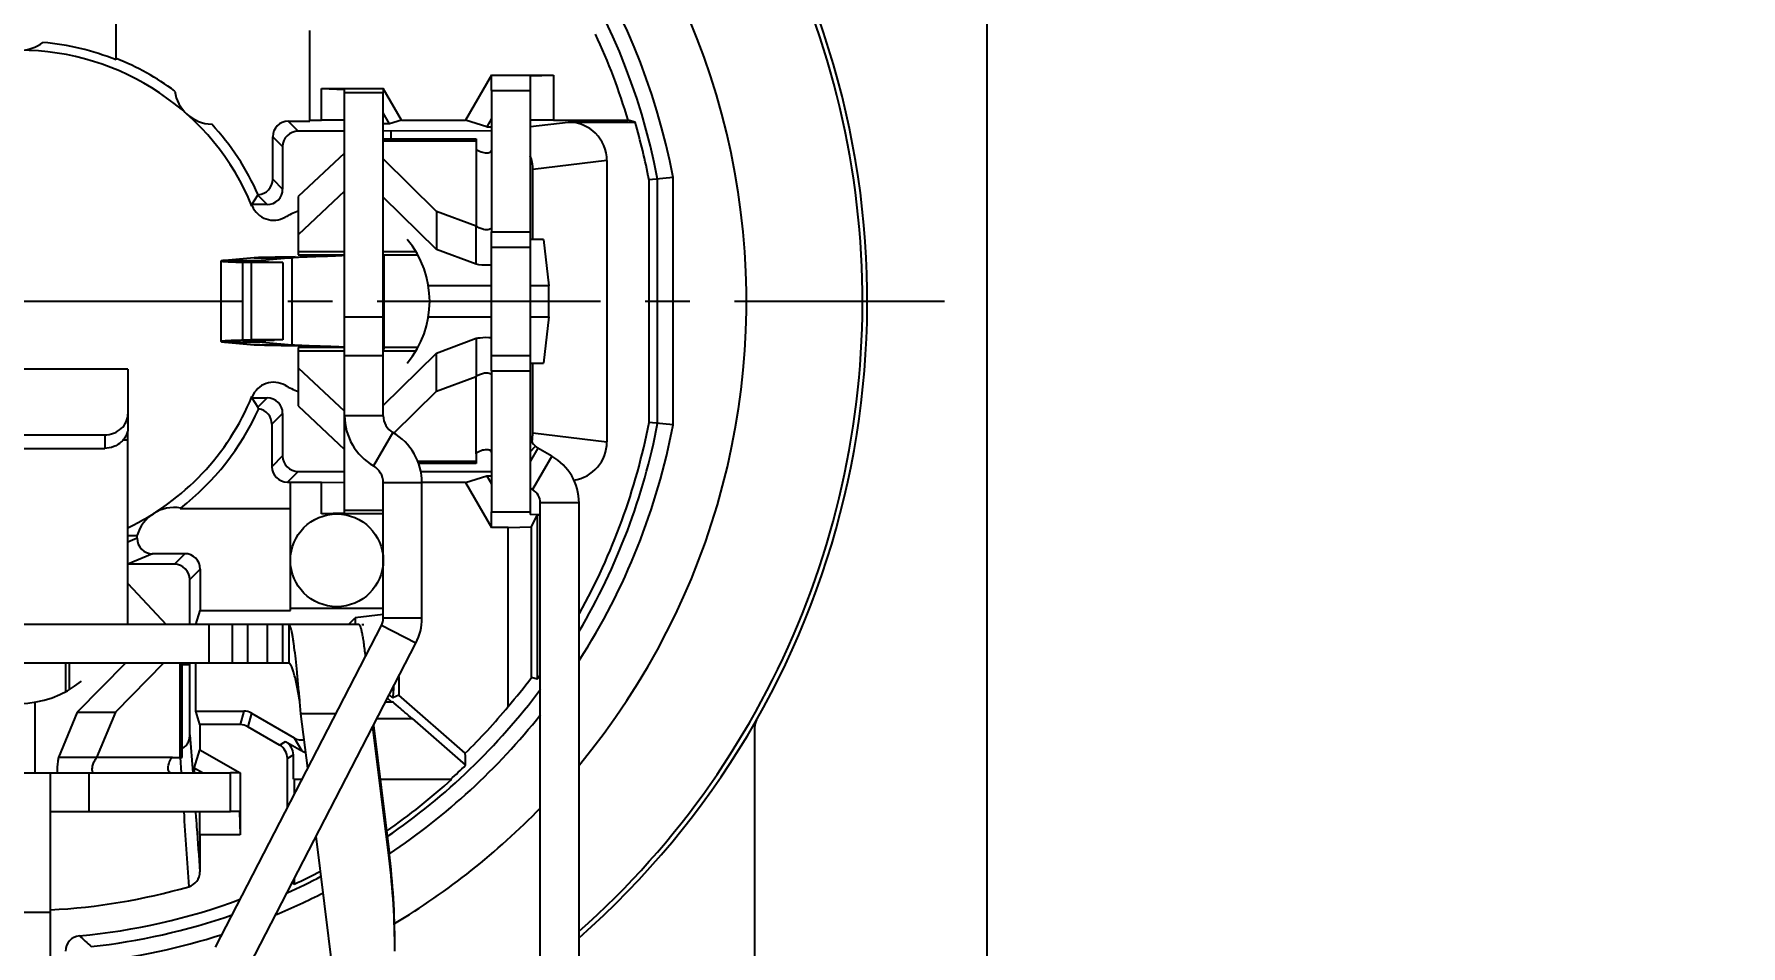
# Model space of a CAD drawing. Header units: millimetres. Extents: x 0 to 420, y -2 to 297.
# Drawn here: x 76.3 to 142.4, y 207.8 to 243.2 of the extents above; entities that cross this region are included whole.
import ezdxf

# ---------------------------------------------------------------- set-up
doc = ezdxf.new("R2010")
doc.units = ezdxf.units.MM
doc.header["$LTSCALE"] = 23.1
doc.linetypes.add('CENTER', pattern=[0.6, 0.375, -0.075, 0.075, -0.075])
doc.layers.get('0').update_dxf_attribs({"linetype": 'CONTINUOUS'})
for name, color, linetype in [('AUSFORMSCHRAEGEN', 7, 'CONTINUOUS'), ('BEZUGSACHSEN', 7, 'CONTINUOUS'), ('FASEN', 7, 'CONTINUOUS'), ('RUNDUNGEN', 7, 'CONTINUOUS'), ('ZEICHNUNGSBEMASSUNGEN', 7, 'CONTINUOUS')]:
    doc.layers.add(name, color=color, linetype=linetype)
doc.styles.get("Standard").update_dxf_attribs({"font": 'txt', "width": 0.7})
doc.dimstyles.new('DIMSTYLE_7', dxfattribs={"dimtxt": 3.5, "dimasz": 3.5, "dimexe": 1.5, "dimexo": 0, "dimgap": 0.875, "dimtad": 1, "dimdec": 3, "dimlfac": 0.333333, "dimdsep": 46, "dimtxsty": 'STANDARD', "dimblk": '_FILLED', "dimblk1": '_FILLED', "dimblk2": '_FILLED', "dimcen": 0.09, "dimclrt": 5, "dimadec": 3, "dimazin": 2, "dimtp": 0.2, "dimtm": 0.2, "dimtfac": 1, "dimtdec": 3, "dimtofl": 0, "dimtmove": 0, "dimatfit": 3, "dimldrblk": '_FILLED', "dimfxl": 1, "dimtolj": 1, "dimarcsym": 0})
doc.dimstyles.new('DIMSTYLE_8', dxfattribs={"dimtxt": 3.5, "dimasz": 3.5, "dimexe": 1.5, "dimexo": 0, "dimgap": 0.875, "dimtad": 1, "dimdec": 1, "dimlfac": 0.333333, "dimdsep": 46, "dimtxsty": 'STANDARD', "dimblk": '_FILLED', "dimblk1": '_FILLED', "dimblk2": '_FILLED', "dimcen": 0.09, "dimclrt": 5, "dimadec": 1, "dimazin": 2, "dimtp": 0.1, "dimtm": 0.1, "dimtfac": 1, "dimtdec": 1, "dimtofl": 0, "dimtmove": 0, "dimatfit": 3, "dimldrblk": '_FILLED', "dimfxl": 1, "dimtolj": 1, "dimarcsym": 0})

# ---------------------------------------------------------------- blocks, each defined once
blk = doc.blocks.new('_FILLED')
at = {"color": 0, "linetype": 'BYBLOCK'}
blk.add_solid([(0, 0), (-1, 0.125), (-1, -0.125)], dxfattribs=at)
blk = doc.blocks.new('*D19')
at = {"layer": 'ZEICHNUNGSBEMASSUNGEN', "color": 2, "linetype": 'CONTINUOUS'}
for p, q in [((105.387, 270.29), (26.723, 270.29)), ((28.223, 270.29), (28.223, 232.79)), ((28.223, 195.29), (28.223, 232.79)), ((45.987, 195.29), (26.723, 195.29))]:
    blk.add_line(p, q, dxfattribs=at)
at = {"layer": 'ZEICHNUNGSBEMASSUNGEN', "color": 2, "linetype": 'CONTINUOUS', "xscale": 3.5, "yscale": 3.5, "zscale": 3.5}
for p, rotation in [((28.223, 270.29), 90), ((28.223, 195.29), 270)]:
    blk.add_blockref('_FILLED', p, dxfattribs=dict(at, rotation=rotation))
at = {"layer": 'ZEICHNUNGSBEMASSUNGEN', "color": 5, "linetype": 'CONTINUOUS', "insert": (23.817, 232.79), "char_height": 3.5, "width": 33, "attachment_point": 2, "rotation": 90, "line_spacing_factor": 0.9}
blk.add_mtext('\\Q15.0;25{\\ftxt.shx;\\W1.000000;\\H3.500000; }[.984]', dxfattribs=at)
blk = doc.blocks.new('*D20')
at = {"layer": 'ZEICHNUNGSBEMASSUNGEN', "color": 2, "linetype": 'CONTINUOUS'}
for p, q in [((113.187, 262.49), (113.187, 172.516)), ((38.187, 203.09), (38.187, 172.516)), ((38.187, 174.016), (75.687, 174.016)), ((113.187, 174.016), (75.687, 174.016))]:
    blk.add_line(p, q, dxfattribs=at)
at = {"layer": 'ZEICHNUNGSBEMASSUNGEN', "color": 2, "linetype": 'CONTINUOUS', "xscale": 3.5, "yscale": 3.5, "zscale": 3.5, "rotation": 180}
blk.add_blockref('_FILLED', (38.187, 174.016), dxfattribs=at)
at = {"layer": 'ZEICHNUNGSBEMASSUNGEN', "color": 2, "linetype": 'CONTINUOUS', "xscale": 3.5, "yscale": 3.5, "zscale": 3.5}
blk.add_blockref('_FILLED', (113.187, 174.016), dxfattribs=at)
at = {"layer": 'ZEICHNUNGSBEMASSUNGEN', "color": 5, "linetype": 'CONTINUOUS', "insert": (75.687, 178.422), "char_height": 3.5, "width": 33, "attachment_point": 2, "line_spacing_factor": 0.9}
blk.add_mtext('\\Q15.0;25{\\ftxt.shx;\\W1.000000;\\H3.500000; }[.984]', dxfattribs=at)
blk = doc.blocks.new('*D21')
at = {"layer": 'ZEICHNUNGSBEMASSUNGEN', "color": 2, "linetype": 'CONTINUOUS'}
for p, q in [((173.398, 222.864), (173.398, 186.745)), ((190.489, 196.051), (190.489, 186.745)), ((173.398, 188.245), (144.521, 188.245)), ((144.521, 188.245), (181.943, 188.245)), ((196.489, 188.245), (181.943, 188.245)), ((190.489, 188.245), (196.489, 188.245))]:
    blk.add_line(p, q, dxfattribs=at)
at = {"layer": 'ZEICHNUNGSBEMASSUNGEN', "color": 2, "linetype": 'CONTINUOUS', "xscale": 3.5, "yscale": 3.5, "zscale": 3.5}
blk.add_blockref('_FILLED', (173.398, 188.245), dxfattribs=at)
at = {"layer": 'ZEICHNUNGSBEMASSUNGEN', "color": 2, "linetype": 'CONTINUOUS', "xscale": 3.5, "yscale": 3.5, "zscale": 3.5, "rotation": 180}
blk.add_blockref('_FILLED', (190.489, 188.245), dxfattribs=at)
at = {"layer": 'ZEICHNUNGSBEMASSUNGEN', "color": 5, "linetype": 'CONTINUOUS', "insert": (168.521, 192.651), "char_height": 3.5, "width": 36, "attachment_point": 3, "line_spacing_factor": 0.9}
blk.add_mtext('\\Q15.0;5,7{\\ftxt.shx;\\W1.000000;\\H3.500000; }[.224]', dxfattribs=at)

msp = doc.modelspace()

# ---------------------------------------------------------------- linework, layer by layer
at = {"color": 7, "linetype": 'CONTINUOUS'}
for p, q in [((88.28691, 240.88992), (89.78691, 240.88992)), ((89.78691, 228.34992), (89.78691, 240.88992)), ((93.98691, 240.96492), (95.48691, 240.96492)), ((95.48691, 240.96492), (95.48691, 235.48992)), ((88.28691, 237.05563), (86.48864, 235.37076)), ((86.48833, 236.85018), (86.48902, 234.58849)), ((91.85373, 234.79837), (89.78691, 236.83333)), ((91.85339, 236.27558), (91.85373, 234.79837)), ((93.38714, 234.22768), (93.38681, 235.70489)), ((93.98691, 235.48992), (95.48691, 235.48992)), ((83.50049, 231.22826), (83.50049, 234.35158)), ((84.78521, 234.47534), (83.64186, 234.37134)), ((84.34155, 234.3027), (84.67065, 234.28992)), ((85.8903, 234.28992), (84.67065, 234.28992)), ((84.67065, 234.28992), (84.67065, 231.28992)), ((86.48902, 234.5885), (88.28691, 234.58887)), ((89.80509, 234.58918), (91.12632, 234.58945)), ((89.80509, 234.57525), (89.80509, 231.00458)), ((93.38714, 234.22768), (91.85373, 234.79837)), ((88.28691, 232.18992), (89.78691, 232.18992)), ((83.64186, 231.20849), (84.78521, 231.1045)), ((84.67065, 231.28992), (84.34155, 231.27713)), ((85.8903, 231.28992), (84.67065, 231.28992)), ((86.36766, 231.07119), (87.2551, 231.05891)), ((86.48902, 230.99134), (86.48833, 228.72966)), ((88.28691, 230.99097), (86.48902, 230.99134)), ((89.80509, 231.00458), (89.79512, 230.84963)), ((91.12683, 230.99038), (89.80509, 230.99066)), ((91.85373, 230.78147), (93.38714, 231.35216)), ((93.38714, 231.35216), (93.38681, 229.87495)), ((89.78691, 228.7465), (91.85373, 230.78147)), ((91.85339, 229.30426), (91.85373, 230.78147)), ((79.88691, 230.15117), (71.48691, 230.15117)), ((86.48864, 230.20907), (88.28691, 228.52421)), ((93.98691, 230.08992), (95.48691, 230.08992)), ((95.48691, 230.08992), (95.48691, 224.61492)), ((96.32691, 226.78353), (95.78691, 227.0953)), ((91.28691, 220.48992), (91.28691, 225.75184)), ((81.91004, 224.74992), (86.18691, 224.74992)), ((88.28691, 224.68992), (89.78691, 224.68992)), ((93.98691, 224.61492), (95.48691, 224.61492)), ((97.37691, 184.79012), (97.37691, 224.96488)), ((80.24603, 223.60092), (80.24736, 223.70988)), ((79.88691, 221.83809), (81.37505, 220.24992)), ((88.84077, 220.24992), (62.53305, 220.24992)), ((83.93691, 218.74992), (83.93691, 220.24992)), ((86.12049, 220.24992), (86.12049, 218.74992)), ((84.61357, 207.05057), (91.05301, 219.52675)), ((81.26627, 218.74992), (79.39913, 216.85355)), ((81.98642, 215.08952), (81.98558, 218.74992)), ((86.59785, 216.78061), (86.55445, 217.24992)), ((77.92192, 216.85321), (79.39913, 216.85355)), ((79.39913, 216.85355), (78.66967, 215.09002)), ((86.85984, 214.67311), (86.59785, 216.78061)), ((90.0133, 211.18859), (89.37975, 216.28488)), ((78.66967, 215.09002), (77.19245, 215.08969)), ((81.61062, 215.08966), (81.98639, 215.08952)), ((67.51191, 214.48992), (83.86191, 214.48992)), ((76.88691, 186.75871), (76.88691, 214.48992)), ((78.38691, 212.98992), (78.38691, 214.48992)), ((83.86191, 212.98992), (83.86191, 214.48992)), ((87.83691, 206.81348), (87.18749, 212.03746))]:
    msp.add_line(p, q, dxfattribs=at)
at = {"color": 3, "linetype": 'CONTINUOUS'}
for p, q in [((88.28691, 225.76973), (88.28691, 240.88992)), ((93.98691, 240.96492), (93.98691, 235.48992)), ((89.78691, 239.08913), (93.3873, 239.08992)), ((93.3873, 239.08989), (93.38716, 238.71402)), ((88.28691, 238.53534), (86.48833, 236.85018)), ((91.85339, 236.27558), (89.78691, 238.31022)), ((93.38681, 235.70489), (91.85339, 236.27558)), ((86.23809, 234.47534), (85.09474, 234.37134)), ((85.5612, 234.3027), (85.8903, 234.28992)), ((85.8903, 234.28992), (85.8903, 231.28992)), ((85.09474, 231.20849), (86.23809, 231.1045)), ((91.85339, 229.30426), (93.38681, 229.87495)), ((93.98691, 230.08992), (93.98691, 224.61492)), ((90.19956, 227.6759), (91.85339, 229.30426)), ((86.48833, 228.72966), (88.28691, 227.0445)), ((79.88691, 227.39753), (79.88691, 227.72876)), ((93.3873, 226.48992), (91.16012, 226.4904)), ((93.38716, 226.86581), (93.3873, 226.48994)), ((89.78691, 220.48992), (89.78691, 225.75184)), ((95.57691, 225.4845), (95.48691, 225.53646)), ((95.87691, 184.79012), (95.87691, 224.96488)), ((83.28064, 207.73854), (89.72008, 220.21473)), ((86.12049, 218.74992), (65.25333, 218.74992)), ((77.48583, 217.65016), (77.48558, 218.74992)), ((79.78939, 218.74992), (77.92192, 216.85321)), ((77.92192, 216.85321), (77.19245, 215.08969)), ((89.40326, 216.33042), (90.0133, 211.42324)), ((76.88691, 212.98992), (83.86191, 212.98992))]:
    msp.add_line(p, q, dxfattribs=at)
at = {"color": 9, "linetype": 'CONTINUOUS'}
for p, q in [((93.38728, 238.99876), (89.78691, 238.99798)), ((93.38716, 238.71402), (93.38681, 235.70489)), ((83.64186, 234.37134), (85.00049, 234.37134)), ((84.34155, 234.3027), (85.5612, 234.3027)), ((84.34155, 231.27713), (84.34155, 234.3027)), ((84.78521, 234.47534), (86.23809, 234.47534)), ((85.09474, 234.37134), (85.09474, 234.33226)), ((86.23809, 234.47534), (86.23809, 231.1045)), ((88.28691, 234.71237), (86.48893, 234.712)), ((91.05573, 234.71294), (89.78691, 234.71268)), ((83.64186, 231.20849), (85.00049, 231.20849)), ((84.34155, 231.27713), (85.5612, 231.27713)), ((84.78521, 231.1045), (86.23809, 231.1045)), ((85.09474, 231.24757), (85.09474, 231.20849)), ((86.48893, 230.86783), (88.28691, 230.86746)), ((88.28691, 230.68992), (89.78691, 230.68992)), ((89.78691, 230.86715), (91.05537, 230.86689)), ((93.38716, 226.86581), (93.38681, 229.87495)), ((89.78691, 228.34992), (88.28691, 228.34992)), ((79.88691, 227.72876), (79.86872, 227.72876)), ((90.16191, 227.7004), (89.41191, 226.40136)), ((79.88691, 227.39753), (79.69331, 227.39753)), ((95.48691, 226.95184), (95.68434, 227.17002)), ((95.78691, 227.0953), (95.48691, 226.57569)), ((91.12517, 226.58157), (93.38728, 226.58107)), ((96.32691, 226.78353), (95.57691, 225.4845)), ((91.28691, 225.75184), (89.78691, 225.75184)), ((97.37691, 224.96488), (95.87691, 224.96488)), ((91.28691, 220.48992), (89.78691, 220.48992)), ((83.03691, 218.74992), (83.03691, 220.24992)), ((84.53691, 218.74992), (84.53691, 220.24992)), ((85.29498, 218.74992), (85.29498, 220.24992)), ((85.8905, 218.74992), (85.8905, 220.24992)), ((91.05301, 219.52675), (89.72008, 220.21473)), ((77.6091, 218.74992), (77.60934, 217.72076)), ((81.89443, 218.74992), (81.89526, 215.08954)), ((87.9476, 216.78061), (86.59785, 216.78061)), ((81.61062, 215.08966), (78.66967, 215.09002)), ((90.0133, 211.42324), (90.0133, 211.18859)), ((74.48691, 209.08992), (76.88691, 209.08992))]:
    msp.add_line(p, q, dxfattribs=at)
at = {"color": 7, "linetype": 'CONTINUOUS'}
for centre, radius, start, end in [((75.68691, 232.78992), 9.73744, 22.3012374, 157.6987626), ((75.68691, 244.02735), 1.5, 232.7835392, 307.2164608), ((75.68691, 232.78992), 10.0838, 68.1681621, 84.8381036), ((75.68691, 232.78992), 10.13406, 53.5902033, 68.281969), ((83.18691, 241.15831), 1.5, 188.1471967, 268.1175312), ((75.68691, 232.78992), 10.13406, 24.0820502, 42.6745246), ((75.68691, 232.78992), 9.73744, 295.5533589, 337.6987626), ((75.68691, 232.78992), 10.16705, 307.9002657, 335.7639799), ((90.53691, 228.34992), 0.75, 180, 240), ((89.03691, 225.75184), 2.25, 0, 60), ((96.08691, 227.61492), 0.6, 180, 240), ((95.27691, 224.96488), 2.1, 0, 60), ((81.68691, 223.28834), 1.5, 80.541329, 163.6786397), ((89.18691, 220.48992), 2.1, 332.7, 360), ((60.96446, 207.57729), 29.27245, 0.0004687, 7.0865662)]:
    msp.add_arc(centre, radius, start, end, dxfattribs=at)
at = {"color": 3, "linetype": 'CONTINUOUS'}
for centre, radius, start, end in [((90.53691, 228.34992), 2.25, 180, 240), ((89.03691, 225.75184), 0.75, 0, 60), ((95.27691, 224.96488), 0.6, 0, 60), ((89.18691, 220.48992), 0.6, 332.7, 360), ((60.96446, 207.81194), 29.27245, 0.0004687, 7.0865662)]:
    msp.add_arc(centre, radius, start, end, dxfattribs=at)
at = {"color": 7, "linetype": 'CONTINUOUS'}
for centre, major_axis, ratio, start_param, end_param in [((75.68691, 232.84337), (0, 10.20943), 0.99998629, -2.48609296, -2.4832013), ((79.99544, 232.78992), (10.05364, 0), 0.90351616, -1.58159154, -1.54575769)]:
    msp.add_ellipse(centre, major_axis=major_axis, ratio=ratio, start_param=start_param, end_param=end_param, dxfattribs=at)
at = {"color": 3, "linetype": 'CONTINUOUS'}
for points, knots in [([(93.38718, 238.7143), (93.38711, 238.7063), (93.39464, 238.6879), (93.40958, 238.6763), (93.41847, 238.67081)], [0, 0, 0, 0, 0.4337391, 1, 1, 1, 1]), ([(93.41847, 238.67081), (93.48669, 238.62866), (93.59166, 238.58007), (93.73127, 238.55071), (93.81727, 238.54668), (93.88814, 238.55774), (93.94164, 238.58062), (93.97717, 238.61199), (93.98691, 238.63941), (93.98691, 238.65173)], [0, 0, 0, 0, 0.37818303, 0.53596481, 0.67079401, 0.78197018, 0.87131934, 0.94189625, 1, 1, 1, 1]), ([(93.8953, 235.57655), (93.86469, 235.56683), (93.79086, 235.55786), (93.6686, 235.57395), (93.52808, 235.62124), (93.43436, 235.67316), (93.38691, 235.70489)], [0, 0, 0, 0, 0.17885676, 0.4071026, 0.68208442, 1, 1, 1, 1]), ([(93.98609, 235.65563), (93.98322, 235.63828), (93.96499, 235.61255), (93.93022, 235.58971), (93.90768, 235.58049), (93.8953, 235.57655)], [0, 0, 0, 0, 0.42181247, 0.68843459, 1, 1, 1, 1]), ([(85.00077, 234.35158), (85.00076, 234.35032), (85.00403, 234.34736), (85.01091, 234.34498), (85.02234, 234.34189), (85.04621, 234.33754), (85.08741, 234.3323), (85.14992, 234.32644), (85.22962, 234.32047), (85.32592, 234.31446), (85.43829, 234.30843), (85.5185, 234.30463), (85.5612, 234.3027)], [0, 0, 0, 0, 0.00668051, 0.01973524, 0.04031032, 0.06866204, 0.14899188, 0.26049, 0.40228299, 0.57343642, 0.77299637, 1, 1, 1, 1]), ([(85.09474, 234.37134), (85.08104, 234.3699), (85.05745, 234.36715), (85.0281, 234.36257), (85.01065, 234.35834), (85.00275, 234.35485), (85.00078, 234.35254), (85.00077, 234.35158)], [0, 0, 0, 0, 0.42441547, 0.73007926, 0.91828366, 0.97035493, 1, 1, 1, 1]), ([(87.2551, 234.52092), (87.14173, 234.51719), (86.9272, 234.51013), (86.67018, 234.50081), (86.49103, 234.49292), (86.38542, 234.48744), (86.3034, 234.48198), (86.25692, 234.47783), (86.23809, 234.47534)], [0, 0, 0, 0, 0.33421792, 0.63244959, 0.75777028, 0.86259708, 0.94401379, 1, 1, 1, 1]), ([(88.28842, 234.56903), (88.27263, 234.5661), (88.23073, 234.56186), (88.15388, 234.55611), (88.0498, 234.55041), (87.92176, 234.54455), (87.77356, 234.53867), (87.54909, 234.53058), (87.3745, 234.52485), (87.2551, 234.52092)], [0, 0, 0, 0, 0.04657091, 0.12187495, 0.22356616, 0.34873715, 0.49351701, 0.65361235, 1, 1, 1, 1]), ([(85.5612, 231.27713), (85.5185, 231.27521), (85.43829, 231.27141), (85.32592, 231.26537), (85.22962, 231.25937), (85.14992, 231.2534), (85.08741, 231.24754), (85.04621, 231.2423), (85.02234, 231.23795), (85.01091, 231.23486), (85.00403, 231.23247), (85.00076, 231.22951), (85.00077, 231.22826)], [0, 0, 0, 0, 0.22700363, 0.42656358, 0.59771701, 0.73951, 0.85100812, 0.93133796, 0.95968968, 0.98026476, 0.99331949, 1, 1, 1, 1]), ([(85.00077, 231.22826), (85.00078, 231.22729), (85.00275, 231.22499), (85.01065, 231.22149), (85.0281, 231.21727), (85.05745, 231.21268), (85.08104, 231.20994), (85.09474, 231.20849)], [0, 0, 0, 0, 0.02964507, 0.08171634, 0.26992074, 0.57558453, 1, 1, 1, 1]), ([(86.23809, 231.1045), (86.25692, 231.10201), (86.3034, 231.09786), (86.38542, 231.0924), (86.49103, 231.08692), (86.67018, 231.07903), (86.9272, 231.06971), (87.14173, 231.06264), (87.2551, 231.05891)], [0, 0, 0, 0, 0.05598621, 0.13740292, 0.24222972, 0.36755041, 0.66578208, 1, 1, 1, 1]), ([(87.2551, 231.05891), (87.3745, 231.05498), (87.54909, 231.04926), (87.77356, 231.04117), (87.92176, 231.03529), (88.0498, 231.02943), (88.15388, 231.02373), (88.23073, 231.01798), (88.27263, 231.01373), (88.28842, 231.0108)], [0, 0, 0, 0, 0.34638765, 0.50648299, 0.65126285, 0.77643384, 0.87812505, 0.95342909, 1, 1, 1, 1]), ([(93.38691, 229.87495), (93.4404, 229.91071), (93.54557, 229.96753), (93.70176, 230.01406), (93.83201, 230.02174), (93.9068, 230.00219), (93.93454, 229.98644)], [0, 0, 0, 0, 0.33234589, 0.61256634, 0.83524487, 1, 1, 1, 1]), ([(93.93454, 229.98644), (93.9368, 229.98515), (93.94529, 229.98007), (93.9533, 229.97417), (93.95874, 229.96933)], [0, 0, 0, 0, 0.2636655, 1, 1, 1, 1]), ([(93.95874, 229.96933), (93.96169, 229.9667), (93.972, 229.95658), (93.98018, 229.944), (93.98359, 229.93404)], [0, 0, 0, 0, 0.27289495, 1, 1, 1, 1]), ([(93.98691, 226.92811), (93.98691, 226.94043), (93.97717, 226.96784), (93.94164, 226.99922), (93.88814, 227.02209), (93.81727, 227.03316), (93.73127, 227.02913), (93.59166, 226.99977), (93.48669, 226.95118), (93.41847, 226.90903)], [0, 0, 0, 0, 0.05810375, 0.12868066, 0.21802982, 0.32920599, 0.46403519, 0.62181697, 1, 1, 1, 1]), ([(93.41847, 226.90903), (93.40958, 226.90354), (93.39464, 226.89193), (93.38711, 226.87354), (93.38718, 226.86554)], [0, 0, 0, 0, 0.56626088, 1, 1, 1, 1]), ([(86.55445, 217.24992), (86.53648, 217.34749), (86.50122, 217.53898), (86.44804, 217.81697), (86.39502, 218.07327), (86.34934, 218.26841), (86.31183, 218.40605), (86.28499, 218.49362), (86.25825, 218.56934), (86.23157, 218.63247), (86.20493, 218.68256), (86.17819, 218.71941), (86.15084, 218.74346), (86.12986, 218.74992), (86.12049, 218.74992)], [0, 0, 0, 0, 0.1871725, 0.36734722, 0.53397677, 0.68093324, 0.74536226, 0.80309476, 0.85369406, 0.89679411, 0.93229161, 0.96050629, 0.9823378, 1, 1, 1, 1]), ([(77.19245, 215.08992), (77.18176, 215.03955), (77.14674, 214.84151), (77.13884, 214.63854), (77.14956, 214.48935)], [0, 0, 0, 0, 0.25610105, 1, 1, 1, 1])]:
    msp.add_open_spline(points, degree=3, knots=knots, dxfattribs=at)
at = {"color": 7, "linetype": 'CONTINUOUS'}
for points, knots in [([(83.50091, 234.35158), (83.50089, 234.35007), (83.50667, 234.34722), (83.51602, 234.34497), (83.53348, 234.34186), (83.55684, 234.33902), (83.58729, 234.336), (83.62432, 234.33301), (83.66804, 234.32999), (83.73929, 234.3257), (83.84421, 234.32047), (83.98865, 234.31446), (84.1572, 234.30842), (84.27751, 234.30463), (84.34155, 234.3027)], [0, 0, 0, 0, 0.00534914, 0.01781698, 0.03807631, 0.06625542, 0.10240457, 0.1465117, 0.19847447, 0.25817654, 0.40032246, 0.57198915, 0.7722064, 1, 1, 1, 1]), ([(83.64186, 234.37134), (83.62133, 234.3699), (83.5927, 234.3677), (83.55754, 234.36418), (83.53767, 234.36173), (83.5223, 234.35943), (83.51096, 234.35692), (83.50447, 234.35505), (83.50093, 234.35269), (83.50091, 234.35158)], [0, 0, 0, 0, 0.43053751, 0.60019615, 0.73947579, 0.84845415, 0.92733397, 0.9767469, 1, 1, 1, 1]), ([(86.36766, 234.50864), (86.186, 234.50602), (85.85031, 234.50098), (85.3971, 234.49301), (85.08267, 234.48611), (84.89087, 234.4801), (84.8166, 234.47705), (84.78521, 234.47534)], [0, 0, 0, 0, 0.34433407, 0.63630328, 0.85912465, 0.94041233, 1, 1, 1, 1]), ([(93.98742, 234.19774), (93.93844, 234.19313), (93.73789, 234.18163), (93.53581, 234.19923), (93.38691, 234.22768)], [0, 0, 0, 0, 0.24502268, 1, 1, 1, 1]), ([(84.34155, 231.27713), (84.27751, 231.27521), (84.1572, 231.27141), (83.98865, 231.26538), (83.84421, 231.25936), (83.73929, 231.25414), (83.66804, 231.24985), (83.62432, 231.24683), (83.58729, 231.24384), (83.55684, 231.24081), (83.53348, 231.23797), (83.51602, 231.23487), (83.50667, 231.23261), (83.50089, 231.22976), (83.50091, 231.22826)], [0, 0, 0, 0, 0.2277936, 0.42801085, 0.59967754, 0.74182346, 0.80152553, 0.8534883, 0.89759543, 0.93374458, 0.96192369, 0.98218302, 0.99465086, 1, 1, 1, 1]), ([(83.50091, 231.22826), (83.50093, 231.22715), (83.50447, 231.22479), (83.51096, 231.22292), (83.5223, 231.22041), (83.53767, 231.2181), (83.55754, 231.21566), (83.5927, 231.21214), (83.62133, 231.20993), (83.64186, 231.20849)], [0, 0, 0, 0, 0.0232531, 0.07266603, 0.15154585, 0.26052421, 0.39980385, 0.56946249, 1, 1, 1, 1]), ([(84.78521, 231.1045), (84.8166, 231.10279), (84.89087, 231.09974), (85.08267, 231.09373), (85.3971, 231.08682), (85.85031, 231.07885), (86.186, 231.07382), (86.36766, 231.07119)], [0, 0, 0, 0, 0.05958767, 0.14087535, 0.36369672, 0.65566593, 1, 1, 1, 1]), ([(93.38691, 231.35216), (93.43731, 231.36179), (93.63576, 231.39265), (93.8386, 231.3961), (93.98742, 231.3821)], [0, 0, 0, 0, 0.25554888, 1, 1, 1, 1]), ([(86.55445, 217.24992), (86.53649, 217.44502), (86.50125, 217.82775), (86.4481, 218.38341), (86.39514, 218.89555), (86.34948, 219.28585), (86.31192, 219.56156), (86.28513, 219.73648), (86.25848, 219.88756), (86.23195, 220.01326), (86.2087, 220.1013), (86.18944, 220.15785), (86.17607, 220.19027), (86.16275, 220.21583), (86.14938, 220.23453), (86.13569, 220.24667), (86.12518, 220.24992), (86.12049, 220.24992)], [0, 0, 0, 0, 0.19247559, 0.37756761, 0.54834426, 0.69825839, 0.76356669, 0.82168729, 0.87208535, 0.91425078, 0.94786474, 0.96145286, 0.9729117, 0.98228944, 0.98969853, 0.99540062, 1, 1, 1, 1]), ([(89.10074, 219.01683), (89.08111, 219.18916), (89.05151, 219.43255), (89.00596, 219.73468), (88.97827, 219.89003), (88.95555, 219.99629), (88.93947, 220.06202), (88.92339, 220.1181), (88.90753, 220.16426), (88.89131, 220.20094), (88.87369, 220.23146), (88.85365, 220.24992), (88.84077, 220.24992)], [0, 0, 0, 0, 0.40738537, 0.57575782, 0.71760986, 0.77793467, 0.83093243, 0.8765582, 0.91481639, 0.94579201, 0.96974961, 1, 1, 1, 1]), ([(78.66967, 215.08992), (78.62872, 215.03482), (78.56272, 214.9268), (78.5038, 214.76703), (78.48764, 214.64882), (78.49594, 214.57458), (78.505, 214.54506), (78.51078, 214.53266)], [0, 0, 0, 0, 0.34327439, 0.62793762, 0.84710817, 0.93156499, 1, 1, 1, 1]), ([(81.56741, 215.05836), (81.5729, 215.06725), (81.5845, 215.08219), (81.6029, 215.08972), (81.6109, 215.08965)], [0, 0, 0, 0, 0.56626323, 1, 1, 1, 1]), ([(78.51078, 214.53266), (78.51145, 214.53122), (78.5141, 214.52577), (78.51712, 214.52051), (78.5196, 214.5168)], [0, 0, 0, 0, 0.26284275, 1, 1, 1, 1]), ([(78.5196, 214.5168), (78.52137, 214.51413), (78.52807, 214.50503), (78.53688, 214.49717), (78.5442, 214.49364)], [0, 0, 0, 0, 0.28258015, 1, 1, 1, 1]), ([(81.54833, 214.48992), (81.536, 214.48992), (81.50859, 214.49965), (81.47721, 214.53519), (81.45434, 214.58869), (81.44328, 214.65955), (81.44731, 214.74555), (81.47666, 214.88517), (81.52526, 214.99013), (81.56741, 215.05836)], [0, 0, 0, 0, 0.05810388, 0.12868087, 0.21803007, 0.32920622, 0.46403537, 0.62181708, 1, 1, 1, 1])]:
    msp.add_open_spline(points, degree=3, knots=knots, dxfattribs=at)
at = {"layer": 'AUSFORMSCHRAEGEN', "color": 7, "linetype": 'CONTINUOUS'}
for p, q in [((79.43691, 242.1505), (79.43691, 244.78992)), ((86.93691, 239.77398), (86.93691, 243.28992)), ((93.98691, 241.56492), (92.97649, 239.81482)), ((93.98681, 240.96492), (93.98691, 241.56492)), ((89.78691, 241.03992), (89.78694, 240.88992)), ((90.49422, 239.81482), (89.78691, 241.03992)), ((90.03165, 239.67345), (89.78691, 239.67345)), ((90.03165, 239.67345), (89.78708, 240.09706)), ((90.49422, 239.81482), (90.03165, 239.67345)), ((90.49422, 239.81482), (92.97649, 239.81482)), ((93.80399, 239.56192), (92.97649, 239.81482)), ((93.98661, 239.87824), (93.80399, 239.56192)), ((99.54859, 239.74414), (99.28211, 239.81482)), ((90.08691, 239.38992), (90.08691, 239.0892)), ((100.0913, 228.08179), (100.0913, 237.49804)), ((86.18691, 220.7882), (86.18691, 225.76501)), ((92.97649, 225.76501), (91.28691, 225.76501)), ((92.97649, 225.76501), (93.80399, 226.01791)), ((92.97649, 225.76501), (93.98691, 224.01492)), ((93.80399, 226.01791), (93.98661, 225.70159)), ((93.98691, 224.01492), (93.98681, 224.61492)), ((95.75549, 224.48635), (95.75549, 218.12729)), ((82.52175, 220.24992), (82.68322, 220.7882)), ((82.68322, 220.7882), (86.18691, 220.7882)), ((86.18691, 220.88354), (89.78691, 220.88354)), ((88.43691, 220.24992), (88.69371, 220.50672)), ((89.78691, 220.6344), (88.69371, 220.50672)), ((82.28691, 218.68992), (81.9856, 218.68992)), ((82.52175, 216.88992), (82.52175, 218.74992)), ((90.38691, 218.23622), (90.38691, 217.50785)), ((76.28691, 214.48992), (76.28691, 217.23823)), ((92.96938, 215.25712), (90.38691, 217.50785)), ((82.67883, 216.36627), (82.52175, 216.88992)), ((82.67883, 216.36627), (82.67883, 215.3924)), ((82.45891, 214.67284), (82.67883, 215.3924)), ((82.67883, 215.3924), (84.24191, 214.48996)), ((82.77524, 214.49021), (82.45891, 214.67284)), ((84.24191, 214.48996), (83.86191, 214.49002)), ((86.33691, 214.24992), (86.33691, 213.65996)), ((86.33691, 210.17651), (86.25418, 210.22916)), ((86.33691, 210.38948), (86.33691, 210.17651))]:
    msp.add_line(p, q, dxfattribs=at)
for radius, start, end in [(24.61875, 16.5796374, 24.8960913), (24.85439, 10.9194252, 16.2481714), (24.85439, 330.8347826, 349.0805748), (24.85439, 323.847157, 324.349263), (24.99578, 304.6971332, 312.1214047), (24.99578, 295.218536, 297.8306635)]:
    msp.add_arc((75.68691, 232.78992), radius, start, end, dxfattribs=at)
at = {"layer": 'BEZUGSACHSEN', "color": 7, "linetype": 'CENTER'}
msp.add_line((75.68691, 232.78992), (111.55341, 232.78992), dxfattribs=at)
at = {"layer": 'BEZUGSACHSEN', "color": 7, "linetype": 'CONTINUOUS'}
msp.add_circle((87.98691, 222.73992), 1.8, dxfattribs=at)
at = {"layer": 'BEZUGSACHSEN', "color": 9, "linetype": 'CONTINUOUS'}
msp.add_arc((75.68691, 232.78992), 32.68185, 311.5957372, 58.1734758, dxfattribs=at)
at = {"layer": 'FASEN', "color": 7, "linetype": 'CONTINUOUS'}
for p, q in [((93.98691, 241.56492), (96.38691, 241.56492)), ((95.48691, 241.53349), (96.38691, 241.56492)), ((96.38691, 241.56492), (96.38691, 239.81482)), ((87.38691, 241.03992), (89.78691, 241.03992)), ((87.38691, 241.03992), (88.28691, 241.00849)), ((87.38691, 239.81482), (87.38691, 241.03992)), ((88.28691, 240.88992), (88.28691, 241.00849)), ((95.48691, 241.53349), (95.48691, 240.96492)), ((86.93691, 239.81482), (87.38691, 239.81482)), ((88.28691, 239.81011), (87.38691, 239.81482)), ((96.38691, 239.81482), (95.48691, 239.81011)), ((96.38691, 239.81482), (99.28211, 239.81482)), ((95.99731, 235.18992), (95.48691, 235.18992)), ((95.99731, 235.18992), (96.21324, 233.38992)), ((93.98691, 233.38992), (91.5386, 233.38992)), ((96.21324, 233.38992), (95.48691, 233.38992)), ((96.21324, 232.18992), (96.21324, 233.38992)), ((91.5386, 232.18992), (93.98691, 232.18992)), ((95.48691, 232.18992), (96.21324, 232.18992)), ((96.21324, 232.18992), (95.99731, 230.38992)), ((95.48691, 230.38992), (95.99731, 230.38992)), ((87.38691, 225.76501), (86.18691, 225.76501)), ((87.38691, 225.76501), (88.28691, 225.76973)), ((87.38691, 224.53992), (87.38691, 225.76501)), ((88.28691, 224.57135), (88.28691, 225.77444)), ((88.28691, 224.57135), (87.38691, 224.53992)), ((89.78691, 224.53992), (87.38691, 224.53992)), ((95.48691, 224.61492), (95.48691, 224.51778)), ((95.87691, 224.50416), (95.48691, 224.51778)), ((95.53528, 224.0458), (95.75549, 224.48635)), ((95.87691, 224.48635), (95.75549, 224.48635)), ((94.63542, 224.01492), (93.98691, 224.01492)), ((94.63542, 224.01492), (95.53528, 224.0458)), ((94.63542, 217.07252), (94.63542, 224.01492)), ((95.53528, 218.19934), (95.53528, 224.0458)), ((95.75549, 218.12729), (95.53528, 218.19934)), ((86.00266, 215.70778), (86.62739, 215.34772)), ((86.30484, 214.24992), (86.3034, 215.1887)), ((84.24191, 214.48996), (84.24191, 212.08992)), ((86.30484, 214.24992), (86.64141, 214.24992)), ((89.6619, 214.24992), (92.45167, 214.24992)), ((82.67883, 212.08992), (82.67412, 212.98992)), ((84.21048, 212.98992), (83.86191, 212.98992)), ((84.21048, 212.98992), (84.24191, 212.08992)), ((84.24191, 212.08992), (82.67883, 212.08992)), ((82.67883, 212.08992), (82.67883, 210.65767))]:
    msp.add_line(p, q, dxfattribs=at)
at = {"layer": 'FASEN', "color": 9, "linetype": 'CONTINUOUS'}
for p, q in [((86.33705, 215.85061), (86.62739, 215.34772)), ((85.76989, 215.57339), (86.00266, 215.70778)), ((86.3034, 215.1887), (86.06985, 215.05386))]:
    msp.add_line(p, q, dxfattribs=at)
at = {"layer": 'FASEN', "color": 7, "linetype": 'CONTINUOUS'}
for centre, radius, start, end in [((87.83691, 232.78992), 3.75, 320.2081805, 39.7918195), ((75.68691, 220.93992), 3.75, 230.2081805, 309.7918195), ((75.68691, 232.78992), 24.61875, 314.5880268, 320.3249915), ((19.94632, 213.01727), 73.0574, 1.3899659, 1.75689)]:
    msp.add_arc(centre, radius, start, end, dxfattribs=at)
for centre, major_axis, ratio, start_param, end_param in [((76.10374, 232.78992), (24.30087, 0), 0.99985288, -0.70348406, -0.64412897), ((85.70331, 215.18859), (0.53507, -0.27213), 0.9983312, 0.47134395, 1.51836564), ((86.92795, 215.86621), (0.58802, 0.12008), 0.99746239, -2.29632733, -2.01629201), ((75.68691, 232.75184), (0, 24.93545), 0.99999883, -2.40683425, -2.37511219)]:
    msp.add_ellipse(centre, major_axis=major_axis, ratio=ratio, start_param=start_param, end_param=end_param, dxfattribs=at)
at = {"layer": 'RUNDUNGEN', "color": 7, "linetype": 'CONTINUOUS'}
for p, q in [((86.10284, 239.77398), (86.93691, 239.77398)), ((93.80399, 239.56192), (93.98691, 239.56192)), ((96.9585, 239.74414), (99.54859, 239.74414)), ((85.50285, 237.52397), (85.50285, 239.17399)), ((88.28691, 239.38992), (86.4869, 239.38992)), ((93.98691, 239.39695), (89.78691, 239.38992)), ((85.88691, 238.78993), (85.88691, 237.13991)), ((98.45959, 238.24446), (98.45959, 227.33538)), ((95.58864, 235.18992), (95.58864, 237.90016)), ((101.02653, 237.5866), (100.0913, 237.49804)), ((100.43998, 237.53133), (100.42662, 237.52999)), ((84.68691, 236.53992), (84.92502, 236.90181)), ((85.28692, 236.53992), (84.68691, 236.53992)), ((95.48691, 235.48992), (95.48691, 230.08992)), ((95.58864, 227.67968), (95.58864, 230.38992)), ((79.88691, 230.15112), (79.88691, 227.86761)), ((84.68691, 229.03992), (85.28692, 229.03992)), ((84.68691, 229.03992), (84.92502, 228.67802)), ((85.88691, 228.43993), (85.88691, 226.78991)), ((85.46986, 228.02288), (85.46986, 226.37286)), ((101.02653, 227.99324), (100.0913, 228.08179)), ((100.43998, 228.04851), (100.42662, 228.04985)), ((72.38691, 227.60515), (78.98691, 227.60515)), ((86.06985, 225.77287), (86.18691, 225.77287)), ((86.4869, 226.18992), (88.28691, 226.18992)), ((91.24276, 226.18783), (93.98691, 226.18289)), ((93.80399, 226.01791), (93.98691, 226.01791)), ((81.68692, 222.58992), (79.88692, 222.58992)), ((82.0948, 222.99779), (80.83867, 222.99779)), ((82.69163, 222.39464), (82.68322, 220.7882)), ((82.28691, 220.24992), (82.28691, 221.98993)), ((88.69371, 220.50672), (88.69371, 220.24992)), ((88.95653, 220.24992), (89.04009, 220.24992)), ((82.29138, 215.96687), (82.28691, 218.74992)), ((90.18417, 217.84341), (90.18417, 217.6924)), ((89.87784, 217.24992), (90.14741, 217.24992)), ((89.94957, 217.38888), (90.10902, 217.24992)), ((90.38691, 217.50785), (90.15627, 217.40292)), ((82.52175, 216.88992), (84.37617, 216.88992)), ((84.67612, 216.80955), (86.33705, 215.85061)), ((90.91173, 216.59762), (92.98222, 214.78943)), ((84.23585, 216.36627), (82.67883, 216.36627)), ((85.76989, 215.57339), (84.53581, 216.28589)), ((104.18691, 216.26126), (104.18691, 195.88989)), ((82.45891, 214.67284), (82.45891, 214.48992)), ((86.06985, 213.14253), (86.06985, 215.05386))]:
    msp.add_line(p, q, dxfattribs=at)
at = {"layer": 'RUNDUNGEN', "color": 9, "linetype": 'CONTINUOUS'}
for p, q in [((86.4869, 239.38992), (86.10284, 239.77398)), ((95.49969, 239.56919), (96.9585, 239.74414)), ((85.88691, 238.78993), (85.50285, 239.17399)), ((98.45959, 238.24446), (95.58864, 237.90016)), ((101.02653, 227.99324), (101.02653, 237.5866)), ((85.50285, 237.52397), (85.88691, 237.13991)), ((100.42662, 228.04985), (100.42662, 237.52999)), ((84.696, 236.48504), (84.70706, 236.49119)), ((84.92502, 236.90181), (85.28692, 236.53992)), ((93.98691, 234.88992), (95.48691, 234.88992)), ((93.98691, 230.68992), (95.48691, 230.68992)), ((84.696, 229.09479), (84.70706, 229.08865)), ((84.92502, 228.67802), (85.28692, 229.03992)), ((85.46986, 228.02288), (85.88691, 228.43993)), ((95.58864, 227.67968), (98.45959, 227.33538)), ((78.98691, 227.60515), (78.98691, 227.08439)), ((85.88691, 226.78991), (85.46986, 226.37286)), ((86.4869, 226.18992), (86.06985, 225.77287)), ((80.24603, 223.60092), (79.88691, 223.44702)), ((80.83867, 222.99779), (79.88692, 222.58992)), ((81.68692, 222.58992), (82.0948, 222.99779)), ((82.28691, 221.98993), (82.69163, 222.39464)), ((90.12727, 217.73317), (90.18417, 217.6924)), ((90.01067, 217.50726), (90.15627, 217.40292)), ((84.37617, 216.88992), (84.23585, 216.36627)), ((84.67612, 216.80955), (84.53581, 216.28589)), ((89.54117, 216.59762), (90.91173, 216.59762)), ((82.29138, 215.96687), (82.39855, 214.4898)), ((81.91294, 215.08457), (81.95125, 214.48972))]:
    msp.add_line(p, q, dxfattribs=at)
at = {"layer": 'RUNDUNGEN', "color": 3, "linetype": 'CONTINUOUS'}
for p, q in [((93.98691, 230.08992), (93.98691, 235.48992)), ((72.38691, 227.08439), (78.98691, 227.08439)), ((79.88691, 220.24992), (79.88691, 227.39753))]:
    msp.add_line(p, q, dxfattribs=at)
at = {"layer": 'RUNDUNGEN', "color": 9, "linetype": 'CONTINUOUS'}
for centre, radius, start, end in [((75.68691, 232.78992), 28.18254, 320.3627264, 60.0553813), ((75.68691, 232.78992), 25.78962, 10.7190169, 57.6498164), ((75.68691, 232.78992), 25.18971, 10.8462839, 57.6498164), ((75.68691, 232.78992), 25.18971, 329.4648749, 349.1537161), ((75.68691, 232.78992), 25.78962, 327.3021122, 349.2809831), ((75.68691, 232.78992), 25.18971, 304.4606132, 323.3204581), ((75.68691, 232.78992), 25.78962, 303.7791948, 321.550282), ((75.68691, 232.78992), 28.18254, 301.0549949, 315.7933129), ((1464.77811, 304.50149), 1385.75358, 183.78642003, 183.9070115), ((75.68691, 232.78992), 25.18971, 294.3327056, 297.6726436), ((75.68691, 232.78992), 25.78962, 292.640858, 297.1699214), ((75.68691, 232.78992), 25.18971, 276.3214856, 289.1074177), ((128.1372, 261.95088), 73.51971, 227.0131226, 227.4920408), ((75.68691, 232.78992), 25.78962, 276.3214856, 287.7261118)]:
    msp.add_arc(centre, radius, start, end, dxfattribs=at)
at = {"layer": 'RUNDUNGEN', "color": 7, "linetype": 'CONTINUOUS'}
for centre, radius, start, end in [((75.68691, 232.78992), 32.8665, 311.3068913, 21.8905643), ((84.60797, 237.10714), 0.37774, 327.072319, 331.1825709), ((75.68691, 232.78992), 9.75, 22.309995, 22.6198649), ((85.53972, 236.83293), 0.90006, 202.3143019, 299.6021142), ((87.83691, 232.78992), 3.75, 111.0946272, 119.6054096), ((85.53972, 228.74691), 0.90006, 60.3979867, 157.6856693), ((75.68691, 232.78992), 9.75, 337.3801351, 337.690005), ((87.83691, 232.78992), 3.75, 240.3945904, 248.9062295), ((104.78689, 216.26126), 0.59998, 150.4036046, 180.0000175), ((82.07777, 210.65711), 0.60103, 286.1660348, 0.0535924), ((75.68691, 232.78992), 23.63802, 272.9004155, 286.1076132), ((75.68691, 232.78992), 24.72871, 275.3886119, 290.2434987), ((78.0655, 207.57326), 0.59988, 95.3858838, 180.0027281)]:
    msp.add_arc(centre, radius, start, end, dxfattribs=at)
for centre, major_axis, ratio, start_param, end_param in [((86.10286, 239.17397), (-0.42428, 0.42428), 0.99997259, -0.78538446, 0.78538446), ((96.95816, 238.24411), (1.49077, 0.17878), 0.99903455, -0.11924078, 1.45132716), ((86.48692, 238.78991), (0.42428, -0.42428), 0.99997259, 2.3562082, 3.92697711), ((94.06429, 237.89707), (1.52135, 0.09705), 0.98391506, -0.0626827, 0.30153679), ((84.90284, 237.52399), (0.42428, -0.42428), 0.99997259, -0.72523201, 0.78538446), ((85.2869, 237.13993), (-0.42428, 0.42428), 0.99997259, -3.92697711, -2.3562082), ((85.2869, 228.43991), (0.42428, 0.42428), 0.99997259, -0.78538446, 0.78538446), ((84.86985, 228.02286), (-0.42428, -0.42428), 0.99997259, 2.3562082, 3.77979617), ((94.06429, 227.68277), (1.52135, -0.09705), 0.98391506, 6.12340024, 6.34586801), ((96.95816, 227.33572), (1.49077, -0.17878), 0.99903455, -1.30620237, 0.11924078), ((86.06987, 226.37288), (0.42428, 0.42428), 0.99997259, -3.92697711, -2.3562082), ((86.48692, 226.78993), (0.42428, 0.42428), 0.99997259, 2.3562082, 3.92697711), ((80.84607, 223.60096), (0.33648, 0.50356), 0.98672688, -4.12941337, -2.55868101), ((81.6869, 221.98991), (-0.42428, -0.42428), 0.99997259, 2.3562082, 3.92697711), ((82.09162, 222.39463), (0.23253, 0.55726), 0.99258396, -1.17809039, 0.39267852), ((90.83585, 216.64992), (0.68858, -0.59995), 0.01146648, 1.47037011, 3.1284329), ((90.10394, 218.17513), (-0.05045, 0.7727), 0.08072698, -3.11105338, -2.25086121), ((84.37612, 216.28983), (0.15532, 0.57965), 0.99983676, -0.26175858, 0.26175858), ((84.2358, 215.76617), (-0.15532, -0.57965), 0.99983676, 2.87983408, 3.40335123), ((86.63682, 216.37046), (0.30018, -0.51993), 0.9993912, -1.04693381, -0.38019998), ((85.46976, 215.05375), (0.51972, 0.30006), 0.99979694, -0.52351084, 0.52351084)]:
    msp.add_ellipse(centre, major_axis=major_axis, ratio=ratio, start_param=start_param, end_param=end_param, dxfattribs=at)
for points, knots in [([(78.98691, 227.60515), (79.10431, 227.60515), (79.33888, 227.64879), (79.63595, 227.83168), (79.80615, 228.05915), (79.87512, 228.26025), (79.88691, 228.3626), (79.88691, 228.41263)], [0, 0, 0, 0, 0.26468592, 0.52368917, 0.7699836, 0.8872214, 1, 1, 1, 1]), ([(84.95786, 228.61638), (84.9554, 228.62195), (84.94563, 228.64309), (84.9344, 228.66359), (84.92502, 228.67802)], [0, 0, 0, 0, 0.26134303, 1, 1, 1, 1]), ([(81.98674, 215.43072), (82.03395, 215.45801), (82.1207, 215.52555), (82.21821, 215.65675), (82.27812, 215.80707), (82.29147, 215.91388), (82.29138, 215.96687)], [0, 0, 0, 0, 0.25406397, 0.50473243, 0.75311985, 1, 1, 1, 1])]:
    msp.add_open_spline(points, degree=3, knots=knots, dxfattribs=at)
at = {"layer": 'RUNDUNGEN', "color": 3, "linetype": 'CONTINUOUS'}
msp.add_open_spline([(79.88691, 227.86761), (79.88691, 227.8219), (79.87541, 227.72668), (79.82599, 227.58658), (79.74421, 227.45108), (79.59344, 227.2846), (79.3415, 227.12864), (79.10539, 227.08439), (78.98691, 227.08439)], degree=3, knots=[0, 0, 0, 0, 0.10462906, 0.21733269, 0.33768526, 0.46443286, 0.72879221, 1, 1, 1, 1], dxfattribs=at)
at = {"layer": 'RUNDUNGEN', "color": 9, "linetype": 'CONTINUOUS'}
msp.add_open_spline([(82.50826, 212.9852), (82.52247, 212.79084), (82.57921, 212.01499), (82.63611, 211.23915), (82.67883, 210.65767)], degree=3, knots=[0, 0, 0, 0, 0.25050418, 1, 1, 1, 1], dxfattribs=at)

# ---------------------------------------------------------------- dimensions: what is measured, and where the dimension line sits
at = {"layer": 'ZEICHNUNGSBEMASSUNGEN', "color": 2, "linetype": 'CONTINUOUS'}
for base, p1, p2, angle, dimstyle, picture, middle in [((28.22317, 195.28992), (105.38691, 270.28992), (45.98691, 195.28992), 270, 'DIMSTYLE_7', '*D19', (28.22317, 232.78992)), ((173.39772, 188.24473), (190.48924, 196.05095), (173.39772, 222.8638), 180, 'DIMSTYLE_8', '*D21', (156.52103, 188.24473))]:
    dim = msp.add_linear_dim(base=base, p1=p1, p2=p2, angle=angle, dimstyle=dimstyle, dxfattribs=at)
    dim.commit()
    dim.dimension.update_dxf_attribs({"geometry": picture, "text_midpoint": middle, "dimtype": 160})
dim = msp.add_linear_dim(base=(113.18691, 174.01641), p1=(38.18691, 203.08992), p2=(113.18691, 262.48992), dimstyle='DIMSTYLE_7', dxfattribs=at)
dim.commit()
dim.dimension.update_dxf_attribs({"geometry": '*D20', "text_midpoint": (75.68691, 174.01641), "dimtype": 160})

doc.saveas('drawing.dxf')
